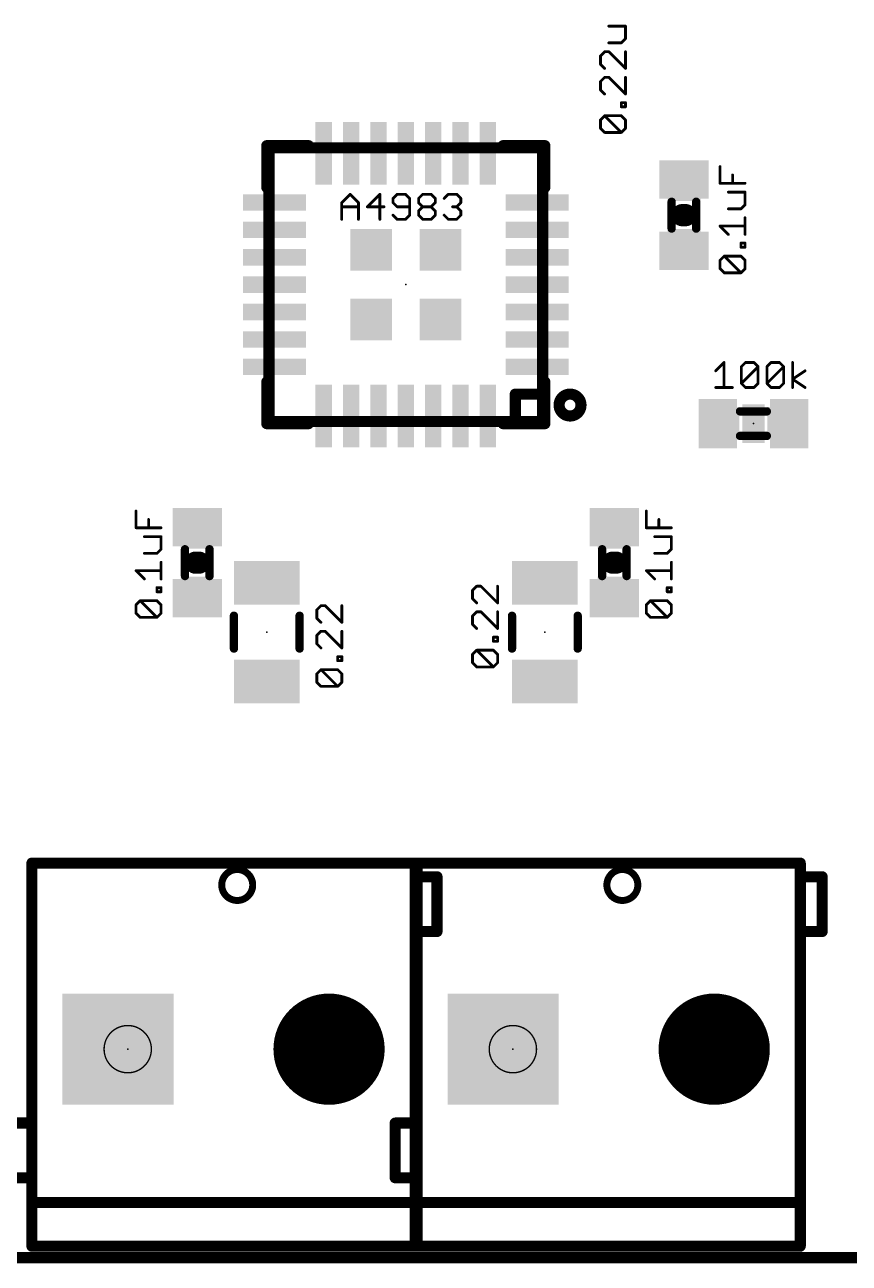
# Model space of a CAD drawing. Extents: x -1.3 to 57.3, y -0.1 to 66.1.
# Drawn here: x 9.55 to 24.61, y -0.1 to 22.53 of the extents above; entities that cross this region are included whole.
import ezdxf

# ---------------------------------------------------------------- set-up
doc = ezdxf.new("R2010")
doc.units = 0
for name, color, linetype in [('17', 110, 'CONTINUOUS'), ('20', 53, 'CONTINUOUS'), ('21', 31, 'CONTINUOUS'), ('23', 53, 'CONTINUOUS'), ('27', 253, 'CONTINUOUS'), ('31', 253, 'CONTINUOUS'), ('51', 53, 'CONTINUOUS')]:
    doc.layers.add(name, color=color, linetype=linetype)

# ---------------------------------------------------------------- blocks, each defined once
blk = doc.blocks.new('RECT')
blk.add_solid([(-0.5, -0.5), (0.5, -0.5), (-0.5, 0.5), (0.5, 0.5)])
blk = doc.blocks.new('SQUAREP')
blk.add_solid([(-0.5, -0.5), (0.5, -0.5), (-0.5, 0.5), (0.5, 0.5)])
blk = doc.blocks.new('ROUNDP')
at = {"const_width": 0.5}
blk.add_lwpolyline([(0, -0.25, 1), (0, 0.25, 1), (0, -0.25)], format="xyb", dxfattribs=at)

msp = doc.modelspace()

# ---------------------------------------------------------------- linework, layer by layer
at = {"layer": '20', "const_width": 0.2032}
msp.add_lwpolyline([(0, 0), (57.13, 0)], dxfattribs=at)
at = {"layer": '21'}
for points, const_width in [([(13.97, 20.32), (13.97, 19.558)], 0.2032), ([(13.97, 20.32), (14.732, 20.32)], 0.2032), ([(19.05, 20.32), (18.288, 20.32)], 0.2032), ([(19.05, 20.32), (19.05, 19.558)], 0.2032), ([(21.5595, 19.05), (21.6205, 19.05)], 0.4064), ([(13.97, 15.28), (13.97, 16.002)], 0.2032), ([(19.05, 15.24), (19.05, 16.002)], 0.2032), ([(18.51, 15.28), (18.51, 15.78)], 0.2032), ([(18.51, 15.78), (19.01, 15.78)], 0.2032), ([(13.97, 15.24), (14.732, 15.24)], 0.2032), ([(19.05, 15.24), (18.288, 15.24)], 0.2032), ([(12.7305, 12.7), (12.6695, 12.7)], 0.4064), ([(20.3505, 12.7), (20.2895, 12.7)], 0.4064), ([(13.37, 11.13), (13.37, 11.73)], 0.1524), ([(14.57, 11.13), (14.57, 11.73)], 0.1524), ([(18.45, 11.13), (18.45, 11.73)], 0.1524), ([(19.65, 11.13), (19.65, 11.73)], 0.1524), ([(9.68, 7.21), (16.68, 7.21)], 0.2032), ([(9.68, 1.01), (9.68, 7.21)], 0.2032), ([(16.68, 7.21), (16.68, 1.01)], 0.2032), ([(16.7158, 7.21), (23.7158, 7.21)], 0.2032), ([(16.7158, 1.01), (16.7158, 7.21)], 0.2032), ([(23.7158, 7.21), (23.7158, 1.01)], 0.2032), ([(9.68, 0.21), (9.68, 1.01)], 0.2032), ([(16.68, 1.01), (9.68, 1.01)], 0.2032), ([(16.68, 1.01), (16.68, 0.21)], 0.2032), ([(16.7158, 0.21), (16.7158, 1.01)], 0.2032), ([(23.7158, 1.01), (16.7158, 1.01)], 0.2032), ([(23.7158, 1.01), (23.7158, 0.21)], 0.2032), ([(16.68, 0.21), (9.68, 0.21)], 0.2032), ([(23.7158, 0.21), (16.7158, 0.21)], 0.2032)]:
    msp.add_lwpolyline(points, dxfattribs=dict(at, const_width=const_width))
for points, const_width in [([(14.0208, 20.32, 1), (13.9192, 20.32)], 0.1016), ([(13.97, 20.3708, 1), (13.97, 20.2692)], 0.1016), ([(14.732, 20.2692, 1), (14.732, 20.3708)], 0.1016), ([(18.288, 20.3708, 1), (18.288, 20.2692)], 0.1016), ([(19.1008, 20.32, 1), (18.9992, 20.32)], 0.1016), ([(19.05, 20.2692, 1), (19.05, 20.3708)], 0.1016), ([(13.9192, 19.558, 1), (14.0208, 19.558)], 0.1016), ([(18.9992, 19.558, 1), (19.1008, 19.558)], 0.1016), ([(21.5595, 19.1516, 1), (21.5595, 18.9484)], 0.2032), ([(21.6205, 18.9484, 1), (21.6205, 19.1516)], 0.2032), ([(14.0208, 16.002, 1), (13.9192, 16.002)], 0.1016), ([(19.1008, 16.002, 1), (18.9992, 16.002)], 0.1016), ([(18.5608, 15.78, 1), (18.4592, 15.78)], 0.1016), ([(18.51, 15.8308, 1), (18.51, 15.7292)], 0.1016), ([(19.01, 15.7292, 1), (19.01, 15.8308)], 0.1016), ([(19.51, 15.38, 1), (19.51, 15.78, 1), (19.51, 15.38)], 0.2032), ([(13.97, 15.2908, 1), (13.97, 15.1892)], 0.1016), ([(13.9192, 15.28, 1), (14.0208, 15.28)], 0.1016), ([(14.732, 15.1892, 1), (14.732, 15.2908)], 0.1016), ([(18.288, 15.2908, 1), (18.288, 15.1892)], 0.1016), ([(18.4592, 15.28, 1), (18.5608, 15.28)], 0.1016), ([(18.9992, 15.24, 1), (19.1008, 15.24)], 0.1016), ([(19.05, 15.1892, 1), (19.05, 15.2908)], 0.1016), ([(12.6695, 12.8016, 1), (12.6695, 12.5984)], 0.2032), ([(12.7305, 12.5984, 1), (12.7305, 12.8016)], 0.2032), ([(20.2895, 12.8016, 1), (20.2895, 12.5984)], 0.2032), ([(20.3505, 12.5984, 1), (20.3505, 12.8016)], 0.2032), ([(13.4081, 11.73, 1), (13.3319, 11.73)], 0.0762), ([(14.6081, 11.73, 1), (14.5319, 11.73)], 0.0762), ([(18.4881, 11.73, 1), (18.4119, 11.73)], 0.0762), ([(19.6881, 11.73, 1), (19.6119, 11.73)], 0.0762), ([(13.3319, 11.13, 1), (13.4081, 11.13)], 0.0762), ([(14.5319, 11.13, 1), (14.6081, 11.13)], 0.0762), ([(18.4119, 11.13, 1), (18.4881, 11.13)], 0.0762), ([(19.6119, 11.13, 1), (19.6881, 11.13)], 0.0762), ([(9.68, 7.2608, 1), (9.68, 7.1592)], 0.1016), ([(9.7308, 7.21, 1), (9.6292, 7.21)], 0.1016), ([(16.7308, 7.21, 1), (16.6292, 7.21)], 0.1016), ([(16.7158, 7.2608, 1), (16.7158, 7.1592)], 0.1016), ([(16.7666, 7.21, 1), (16.665, 7.21)], 0.1016), ([(16.68, 7.1592, 1), (16.68, 7.2608)], 0.1016), ([(23.7666, 7.21, 1), (23.665, 7.21)], 0.1016), ([(23.7158, 7.1592, 1), (23.7158, 7.2608)], 0.1016), ([(9.7308, 1.01, 1), (9.6292, 1.01)], 0.1016), ([(9.68, 1.0608, 1), (9.68, 0.9592)], 0.1016), ([(9.6292, 1.01, 1), (9.7308, 1.01)], 0.1016), ([(16.7308, 1.01, 1), (16.6292, 1.01)], 0.1016), ([(16.6292, 1.01, 1), (16.7308, 1.01)], 0.1016), ([(16.7666, 1.01, 1), (16.665, 1.01)], 0.1016), ([(16.7158, 1.0608, 1), (16.7158, 0.9592)], 0.1016), ([(16.665, 1.01, 1), (16.7666, 1.01)], 0.1016), ([(16.68, 0.9592, 1), (16.68, 1.0608)], 0.1016), ([(23.7666, 1.01, 1), (23.665, 1.01)], 0.1016), ([(23.665, 1.01, 1), (23.7666, 1.01)], 0.1016), ([(23.7158, 0.9592, 1), (23.7158, 1.0608)], 0.1016), ([(9.68, 0.2608, 1), (9.68, 0.1592)], 0.1016), ([(9.6292, 0.21, 1), (9.7308, 0.21)], 0.1016), ([(16.6292, 0.21, 1), (16.7308, 0.21)], 0.1016), ([(16.7158, 0.2608, 1), (16.7158, 0.1592)], 0.1016), ([(16.665, 0.21, 1), (16.7666, 0.21)], 0.1016), ([(16.68, 0.1592, 1), (16.68, 0.2608)], 0.1016), ([(23.665, 0.21, 1), (23.7666, 0.21)], 0.1016), ([(23.7158, 0.1592, 1), (23.7158, 0.2608)], 0.1016)]:
    msp.add_lwpolyline(points, format="xyb", dxfattribs=dict(at, const_width=const_width))
at = {"layer": '23'}
for p in [(21.59, 19.05), (16.51, 17.78), (22.86, 15.24), (12.7, 12.7), (20.32, 12.7), (13.97, 11.43), (19.05, 11.43), (11.43, 3.81), (18.4658, 3.81)]:
    msp.add_point(p, dxfattribs=at)
at = {"layer": '27', "const_width": 0.0508}
for points in [[(20.5232, 22.5035), (20.2181, 22.5035)], [(20.5232, 22.2747), (20.5232, 22.5035)], [(20.2181, 22.1985), (20.4469, 22.1985)], [(20.4469, 22.1985), (20.5232, 22.2747)], [(20.1419, 22.0358), (20.0656, 21.9595)], [(20.0656, 21.9595), (20.0656, 21.807)], [(20.2181, 22.0358), (20.1419, 22.0358)], [(20.5232, 21.7307), (20.2181, 22.0358)], [(20.5232, 22.0358), (20.5232, 21.7307)], [(20.0656, 21.807), (20.1419, 21.7307)], [(20.1419, 21.568), (20.0656, 21.4917)], [(20.0656, 21.4917), (20.0656, 21.3392)], [(20.2181, 21.568), (20.1419, 21.568)], [(20.5232, 21.2629), (20.2181, 21.568)], [(20.5232, 21.568), (20.5232, 21.2629)], [(20.0656, 21.3392), (20.1419, 21.2629)], [(20.4469, 21.0291), (20.4469, 21.1053)], [(20.4469, 21.1053), (20.5232, 21.1053)], [(20.5232, 21.0291), (20.4469, 21.0291)], [(20.5232, 21.1053), (20.5232, 21.0291)], [(20.0656, 20.7901), (20.1419, 20.8664)], [(20.1419, 20.8664), (20.4469, 20.8664)], [(20.4469, 20.5613), (20.1419, 20.8664)], [(20.4469, 20.8664), (20.5232, 20.7901)], [(20.0656, 20.6376), (20.0656, 20.7901)], [(20.1419, 20.5613), (20.0656, 20.6376)], [(20.5232, 20.6376), (20.4469, 20.5613)], [(20.5232, 20.7901), (20.5232, 20.6376)], [(20.4469, 20.5613), (20.1419, 20.5613)], [(22.25, 19.6331), (22.25, 19.9381)], [(22.4788, 19.6331), (22.4788, 19.7856)], [(22.7076, 19.6331), (22.25, 19.6331)], [(22.7076, 19.4704), (22.4025, 19.4704)], [(22.7076, 19.2416), (22.7076, 19.4704)], [(15.3396, 19.2789), (15.4921, 19.4314)], [(15.3396, 18.9738), (15.3396, 19.2789)], [(15.4921, 19.4314), (15.6447, 19.2789)], [(15.6447, 19.2789), (15.6447, 18.9738)], [(16.0362, 19.4314), (15.8074, 19.2026)], [(16.0362, 18.9738), (16.0362, 19.4314)], [(16.3514, 19.4314), (16.2751, 19.3551)], [(16.2751, 19.3551), (16.2751, 19.2789)], [(16.2751, 19.2789), (16.3514, 19.2026)], [(16.5039, 19.4314), (16.3514, 19.4314)], [(16.5802, 19.3551), (16.5039, 19.4314)], [(16.5802, 19.0501), (16.5802, 19.3551)], [(16.7429, 19.3551), (16.8191, 19.4314)], [(16.7429, 19.2789), (16.7429, 19.3551)], [(16.8191, 19.2026), (16.7429, 19.2789)], [(16.8191, 19.4314), (16.9717, 19.4314)], [(16.9717, 19.4314), (17.0479, 19.3551)], [(17.0479, 19.2789), (16.9717, 19.2026)], [(17.0479, 19.3551), (17.0479, 19.2789)], [(17.2106, 19.3551), (17.2869, 19.4314)], [(17.2869, 19.4314), (17.4394, 19.4314)], [(17.4394, 19.4314), (17.5157, 19.3551)], [(17.5157, 19.2789), (17.4394, 19.2026)], [(17.5157, 19.3551), (17.5157, 19.2789)], [(22.6313, 19.1653), (22.7076, 19.2416)], [(15.3396, 19.2026), (15.6447, 19.2026)], [(15.8074, 19.2026), (16.1124, 19.2026)], [(16.2751, 19.0501), (16.3514, 18.9738)], [(16.3514, 19.2026), (16.5802, 19.2026)], [(16.5039, 18.9738), (16.5802, 19.0501)], [(16.7429, 19.1263), (16.8191, 19.2026)], [(16.7429, 19.0501), (16.7429, 19.1263)], [(16.8191, 18.9738), (16.7429, 19.0501)], [(16.8191, 19.2026), (16.9717, 19.2026)], [(16.9717, 19.2026), (17.0479, 19.1263)], [(17.0479, 19.0501), (16.9717, 18.9738)], [(17.0479, 19.1263), (17.0479, 19.0501)], [(17.2869, 18.9738), (17.2106, 19.0501)], [(17.4394, 19.2026), (17.3632, 19.2026)], [(17.4394, 19.2026), (17.5157, 19.1263)], [(17.5157, 19.0501), (17.4394, 18.9738)], [(17.5157, 19.1263), (17.5157, 19.0501)], [(22.4025, 19.1653), (22.6313, 19.1653)], [(22.7076, 18.6975), (22.7076, 19.0026)], [(16.3514, 18.9738), (16.5039, 18.9738)], [(16.9717, 18.9738), (16.8191, 18.9738)], [(17.4394, 18.9738), (17.2869, 18.9738)], [(22.4025, 18.6975), (22.25, 18.8501)], [(22.25, 18.8501), (22.7076, 18.8501)], [(22.6313, 18.4637), (22.6313, 18.5399)], [(22.6313, 18.5399), (22.7076, 18.5399)], [(22.7076, 18.5399), (22.7076, 18.4637)], [(22.7076, 18.4637), (22.6313, 18.4637)], [(22.25, 18.2247), (22.3263, 18.301)], [(22.25, 18.0722), (22.25, 18.2247)], [(22.3263, 18.301), (22.6313, 18.301)], [(22.6313, 17.9959), (22.3263, 18.301)], [(22.6313, 18.301), (22.7076, 18.2247)], [(22.7076, 18.2247), (22.7076, 18.0722)], [(22.3263, 17.9959), (22.25, 18.0722)], [(22.6313, 17.9959), (22.3263, 17.9959)], [(22.7076, 18.0722), (22.6313, 17.9959)], [(22.1718, 16.2055), (22.3244, 16.358)], [(22.3244, 16.358), (22.3244, 15.9004)], [(22.6396, 16.2817), (22.7158, 16.358)], [(22.6396, 15.9767), (22.6396, 16.2817)], [(22.6396, 15.9767), (22.9446, 16.2817)], [(22.7158, 16.358), (22.8684, 16.358)], [(22.8684, 16.358), (22.9446, 16.2817)], [(22.9446, 16.2817), (22.9446, 15.9767)], [(23.1073, 16.2817), (23.1836, 16.358)], [(23.1073, 15.9767), (23.1073, 16.2817)], [(23.1073, 15.9767), (23.4124, 16.2817)], [(23.1836, 16.358), (23.3361, 16.358)], [(23.3361, 16.358), (23.4124, 16.2817)], [(23.4124, 16.2817), (23.4124, 15.9767)], [(23.5751, 15.9004), (23.5751, 16.358)], [(23.5751, 16.0529), (23.8039, 16.2055)], [(23.8039, 15.9004), (23.5751, 16.0529)], [(22.1718, 15.9004), (22.4769, 15.9004)], [(22.7158, 15.9004), (22.6396, 15.9767)], [(22.8684, 15.9004), (22.7158, 15.9004)], [(22.9446, 15.9767), (22.8684, 15.9004)], [(23.1836, 15.9004), (23.1073, 15.9767)], [(23.3361, 15.9004), (23.1836, 15.9004)], [(23.4124, 15.9767), (23.3361, 15.9004)], [(11.582, 13.3371), (11.582, 13.6422)], [(20.9038, 13.3371), (20.9038, 13.6422)], [(12.0396, 13.3371), (11.582, 13.3371)], [(11.8108, 13.3371), (11.8108, 13.4897)], [(21.3614, 13.3371), (20.9038, 13.3371)], [(21.1326, 13.3371), (21.1326, 13.4897)], [(12.0396, 13.1744), (11.7345, 13.1744)], [(12.0396, 12.9456), (12.0396, 13.1744)], [(21.3614, 13.1744), (21.0563, 13.1744)], [(21.3614, 12.9456), (21.3614, 13.1744)], [(11.9633, 12.8694), (12.0396, 12.9456)], [(21.2851, 12.8694), (21.3614, 12.9456)], [(11.7345, 12.8694), (11.9633, 12.8694)], [(12.0396, 12.4016), (12.0396, 12.7067)], [(21.0563, 12.8694), (21.2851, 12.8694)], [(21.3614, 12.4016), (21.3614, 12.7067)], [(11.7345, 12.4016), (11.582, 12.5541)], [(11.582, 12.5541), (12.0396, 12.5541)], [(21.0563, 12.4016), (20.9038, 12.5541)], [(20.9038, 12.5541), (21.3614, 12.5541)], [(11.9633, 12.1677), (11.9633, 12.244)], [(11.9633, 12.244), (12.0396, 12.244)], [(12.0396, 12.244), (12.0396, 12.1677)], [(17.8051, 12.2695), (17.7288, 12.1932)], [(17.8813, 12.2695), (17.8051, 12.2695)], [(18.1864, 11.9644), (17.8813, 12.2695)], [(18.1864, 12.2695), (18.1864, 11.9644)], [(21.2851, 12.1677), (21.2851, 12.244)], [(21.2851, 12.244), (21.3614, 12.244)], [(21.3614, 12.244), (21.3614, 12.1677)], [(11.582, 11.9288), (11.6583, 12.005)], [(11.6583, 12.005), (11.9633, 12.005)], [(11.9633, 11.7), (11.6583, 12.005)], [(12.0396, 12.1677), (11.9633, 12.1677)], [(11.9633, 12.005), (12.0396, 11.9288)], [(17.7288, 12.1932), (17.7288, 12.0407)], [(17.7288, 12.0407), (17.8051, 11.9644)], [(20.9038, 11.9288), (20.9801, 12.005)], [(20.9801, 12.005), (21.2851, 12.005)], [(21.2851, 11.7), (20.9801, 12.005)], [(21.3614, 12.1677), (21.2851, 12.1677)], [(21.2851, 12.005), (21.3614, 11.9288)], [(11.582, 11.7762), (11.582, 11.9288)], [(11.6583, 11.7), (11.582, 11.7762)], [(12.0396, 11.7762), (11.9633, 11.7)], [(12.0396, 11.9288), (12.0396, 11.7762)], [(14.9603, 11.9139), (14.884, 11.8376)], [(14.884, 11.8376), (14.884, 11.6851)], [(15.0365, 11.9139), (14.9603, 11.9139)], [(15.3416, 11.6088), (15.0365, 11.9139)], [(15.3416, 11.9139), (15.3416, 11.6088)], [(17.8051, 11.8017), (17.7288, 11.7254)], [(17.8813, 11.8017), (17.8051, 11.8017)], [(18.1864, 11.4966), (17.8813, 11.8017)], [(18.1864, 11.8017), (18.1864, 11.4966)], [(20.9038, 11.7762), (20.9038, 11.9288)], [(20.9801, 11.7), (20.9038, 11.7762)], [(21.3614, 11.7762), (21.2851, 11.7)], [(21.3614, 11.9288), (21.3614, 11.7762)], [(11.9633, 11.7), (11.6583, 11.7)], [(14.884, 11.6851), (14.9603, 11.6088)], [(17.7288, 11.7254), (17.7288, 11.5729)], [(17.7288, 11.5729), (17.8051, 11.4966)], [(21.2851, 11.7), (20.9801, 11.7)], [(14.9603, 11.4461), (14.884, 11.3698)], [(14.884, 11.3698), (14.884, 11.2173)], [(15.0365, 11.4461), (14.9603, 11.4461)], [(15.3416, 11.141), (15.0365, 11.4461)], [(15.3416, 11.4461), (15.3416, 11.141)], [(18.1101, 11.2628), (18.1101, 11.339)], [(18.1101, 11.339), (18.1864, 11.339)], [(18.1864, 11.339), (18.1864, 11.2628)], [(14.884, 11.2173), (14.9603, 11.141)], [(17.7288, 11.0238), (17.8051, 11.1001)], [(17.8051, 11.1001), (18.1101, 11.1001)], [(18.1101, 10.795), (17.8051, 11.1001)], [(18.1864, 11.2628), (18.1101, 11.2628)], [(18.1101, 11.1001), (18.1864, 11.0238)], [(15.2653, 10.9072), (15.2653, 10.9834)], [(15.2653, 10.9834), (15.3416, 10.9834)], [(15.3416, 10.9072), (15.2653, 10.9072)], [(15.3416, 10.9834), (15.3416, 10.9072)], [(17.7288, 10.8713), (17.7288, 11.0238)], [(17.8051, 10.795), (17.7288, 10.8713)], [(18.1864, 10.8713), (18.1101, 10.795)], [(18.1864, 11.0238), (18.1864, 10.8713)], [(14.884, 10.6682), (14.9603, 10.7445)], [(14.884, 10.5157), (14.884, 10.6682)], [(14.9603, 10.7445), (15.2653, 10.7445)], [(15.2653, 10.4394), (14.9603, 10.7445)], [(15.2653, 10.7445), (15.3416, 10.6682)], [(15.3416, 10.6682), (15.3416, 10.5157)], [(18.1101, 10.795), (17.8051, 10.795)], [(14.9603, 10.4394), (14.884, 10.5157)], [(15.2653, 10.4394), (14.9603, 10.4394)], [(15.3416, 10.5157), (15.2653, 10.4394)]]:
    msp.add_lwpolyline(points, dxfattribs=at)
at = {"layer": '27', "const_width": 0.0254}
for points in [[(20.2181, 22.5162, 1), (20.2181, 22.4908)], [(20.5359, 22.5035, 1), (20.5105, 22.5035)], [(20.5232, 22.4908, 1), (20.5232, 22.5162)], [(20.2181, 22.2112, 1), (20.2181, 22.1858)], [(20.438, 22.2074, 1), (20.4559, 22.1895)], [(20.4469, 22.1858, 1), (20.4469, 22.2112)], [(20.5105, 22.2747, 1), (20.5359, 22.2747)], [(20.5322, 22.2657, 1), (20.5142, 22.2837)], [(20.0783, 21.9595, 1), (20.0529, 21.9595)], [(20.0566, 21.9685, 1), (20.0746, 21.9505)], [(20.1419, 22.0485, 1), (20.1419, 22.0231)], [(20.1509, 22.0268, 1), (20.1329, 22.0447)], [(20.2271, 22.0447, 1), (20.2092, 22.0268)], [(20.2181, 22.0231, 1), (20.2181, 22.0485)], [(20.5359, 22.0358, 1), (20.5105, 22.0358)], [(20.0746, 21.8159, 1), (20.0566, 21.798)], [(20.0529, 21.807, 1), (20.0783, 21.807)], [(20.1329, 21.7217, 1), (20.1509, 21.7397)], [(20.5105, 21.7307, 1), (20.5359, 21.7307)], [(20.5142, 21.7217, 1), (20.5322, 21.7397)], [(20.0783, 21.4917, 1), (20.0529, 21.4917)], [(20.0566, 21.5007, 1), (20.0746, 21.4828)], [(20.1419, 21.5807, 1), (20.1419, 21.5553)], [(20.1509, 21.559, 1), (20.1329, 21.577)], [(20.2271, 21.577, 1), (20.2092, 21.559)], [(20.2181, 21.5553, 1), (20.2181, 21.5807)], [(20.5359, 21.568, 1), (20.5105, 21.568)], [(20.0746, 21.3482, 1), (20.0566, 21.3302)], [(20.0529, 21.3392, 1), (20.0783, 21.3392)], [(20.1329, 21.254, 1), (20.1509, 21.2719)], [(20.5105, 21.2629, 1), (20.5359, 21.2629)], [(20.5142, 21.254, 1), (20.5322, 21.2719)], [(20.4596, 21.1053, 1), (20.4342, 21.1053)], [(20.4469, 21.118, 1), (20.4469, 21.0926)], [(20.4469, 21.0418, 1), (20.4469, 21.0164)], [(20.5359, 21.1053, 1), (20.5105, 21.1053)], [(20.5232, 21.0926, 1), (20.5232, 21.118)], [(20.5232, 21.0164, 1), (20.5232, 21.0418)], [(20.1419, 20.8791, 1), (20.1419, 20.8537)], [(20.1509, 20.8753, 1), (20.1329, 20.8574)], [(20.1509, 20.8574, 1), (20.1329, 20.8753)], [(20.4342, 21.0291, 1), (20.4596, 21.0291)], [(20.4559, 20.8753, 1), (20.438, 20.8574)], [(20.4469, 20.8537, 1), (20.4469, 20.8791)], [(20.5105, 21.0291, 1), (20.5359, 21.0291)], [(20.0783, 20.7901, 1), (20.0529, 20.7901)], [(20.0566, 20.7991, 1), (20.0746, 20.7811)], [(20.0746, 20.6465, 1), (20.0566, 20.6286)], [(20.0529, 20.6376, 1), (20.0783, 20.6376)], [(20.5359, 20.7901, 1), (20.5105, 20.7901)], [(20.5105, 20.6376, 1), (20.5359, 20.6376)], [(20.5142, 20.7811, 1), (20.5322, 20.7991)], [(20.5322, 20.6286, 1), (20.5142, 20.6465)], [(20.1419, 20.574, 1), (20.1419, 20.5486)], [(20.1329, 20.5523, 1), (20.1509, 20.5703)], [(20.438, 20.5703, 1), (20.4559, 20.5523)], [(20.438, 20.5523, 1), (20.4559, 20.5703)], [(20.4469, 20.5486, 1), (20.4469, 20.574)], [(22.2627, 19.9381, 1), (22.2373, 19.9381)], [(22.4915, 19.7856, 1), (22.4661, 19.7856)], [(22.25, 19.6458, 1), (22.25, 19.6204)], [(22.2373, 19.6331, 1), (22.2627, 19.6331)], [(22.4025, 19.4831, 1), (22.4025, 19.4577)], [(22.4661, 19.6331, 1), (22.4915, 19.6331)], [(22.7203, 19.4704, 1), (22.6949, 19.4704)], [(22.7076, 19.6204, 1), (22.7076, 19.6458)], [(22.7076, 19.4577, 1), (22.7076, 19.4831)], [(15.3523, 19.2789, 1), (15.3269, 19.2789)], [(15.3306, 19.2878, 1), (15.3486, 19.2699)], [(15.5011, 19.4404, 1), (15.4832, 19.4224)], [(15.5011, 19.4224, 1), (15.4832, 19.4404)], [(15.6574, 19.2789, 1), (15.632, 19.2789)], [(15.6357, 19.2699, 1), (15.6536, 19.2878)], [(16.0489, 19.4314, 1), (16.0235, 19.4314)], [(16.0451, 19.4224, 1), (16.0272, 19.4404)], [(16.2878, 19.3551, 1), (16.2624, 19.3551)], [(16.2661, 19.3641, 1), (16.2841, 19.3461)], [(16.2841, 19.2878, 1), (16.2661, 19.2699)], [(16.2624, 19.2789, 1), (16.2878, 19.2789)], [(16.3514, 19.4441, 1), (16.3514, 19.4187)], [(16.3604, 19.4224, 1), (16.3424, 19.4404)], [(16.5129, 19.4404, 1), (16.4949, 19.4224)], [(16.5039, 19.4187, 1), (16.5039, 19.4441)], [(16.5929, 19.3551, 1), (16.5675, 19.3551)], [(16.5712, 19.3461, 1), (16.5892, 19.3641)], [(16.7556, 19.3551, 1), (16.7302, 19.3551)], [(16.7339, 19.3641, 1), (16.7519, 19.3461)], [(16.7519, 19.2878, 1), (16.7339, 19.2699)], [(16.7302, 19.2789, 1), (16.7556, 19.2789)], [(16.8191, 19.4441, 1), (16.8191, 19.4187)], [(16.8281, 19.4224, 1), (16.8102, 19.4404)], [(16.9807, 19.4404, 1), (16.9627, 19.4224)], [(16.9717, 19.4187, 1), (16.9717, 19.4441)], [(17.0606, 19.3551, 1), (17.0352, 19.3551)], [(17.0352, 19.2789, 1), (17.0606, 19.2789)], [(17.039, 19.3461, 1), (17.0569, 19.3641)], [(17.0569, 19.2699, 1), (17.039, 19.2878)], [(17.2017, 19.3641, 1), (17.2196, 19.3461)], [(17.2869, 19.4441, 1), (17.2869, 19.4187)], [(17.2959, 19.4224, 1), (17.2779, 19.4404)], [(17.4484, 19.4404, 1), (17.4305, 19.4224)], [(17.4394, 19.4187, 1), (17.4394, 19.4441)], [(17.5284, 19.3551, 1), (17.503, 19.3551)], [(17.503, 19.2789, 1), (17.5284, 19.2789)], [(17.5067, 19.3461, 1), (17.5247, 19.3641)], [(17.5247, 19.2699, 1), (17.5067, 19.2878)], [(22.6949, 19.2416, 1), (22.7203, 19.2416)], [(22.7166, 19.2326, 1), (22.6986, 19.2505)], [(15.3396, 19.2153, 1), (15.3396, 19.1899)], [(15.6447, 19.1899, 1), (15.6447, 19.2153)], [(15.8074, 19.2153, 1), (15.8074, 19.1899)], [(15.7984, 19.2116, 1), (15.8163, 19.1936)], [(16.1124, 19.1899, 1), (16.1124, 19.2153)], [(16.2841, 19.059, 1), (16.2661, 19.0411)], [(16.3514, 19.2153, 1), (16.3514, 19.1899)], [(16.3424, 19.1936, 1), (16.3604, 19.2116)], [(16.5675, 19.0501, 1), (16.5929, 19.0501)], [(16.5892, 19.0411, 1), (16.5712, 19.059)], [(16.5802, 19.1899, 1), (16.5802, 19.2153)], [(16.7556, 19.1263, 1), (16.7302, 19.1263)], [(16.7339, 19.1353, 1), (16.7519, 19.1173)], [(16.7519, 19.059, 1), (16.7339, 19.0411)], [(16.7302, 19.0501, 1), (16.7556, 19.0501)], [(16.8191, 19.2153, 1), (16.8191, 19.1899)], [(16.8281, 19.1936, 1), (16.8102, 19.2116)], [(16.8102, 19.1936, 1), (16.8281, 19.2116)], [(16.9807, 19.2116, 1), (16.9627, 19.1936)], [(16.9627, 19.2116, 1), (16.9807, 19.1936)], [(16.9717, 19.1899, 1), (16.9717, 19.2153)], [(17.0606, 19.1263, 1), (17.0352, 19.1263)], [(17.0352, 19.0501, 1), (17.0606, 19.0501)], [(17.039, 19.1173, 1), (17.0569, 19.1353)], [(17.0569, 19.0411, 1), (17.039, 19.059)], [(17.2196, 19.059, 1), (17.2017, 19.0411)], [(17.3632, 19.2153, 1), (17.3632, 19.1899)], [(17.4484, 19.2116, 1), (17.4305, 19.1936)], [(17.4305, 19.2116, 1), (17.4484, 19.1936)], [(17.4394, 19.1899, 1), (17.4394, 19.2153)], [(17.5284, 19.1263, 1), (17.503, 19.1263)], [(17.503, 19.0501, 1), (17.5284, 19.0501)], [(17.5067, 19.1173, 1), (17.5247, 19.1353)], [(17.5247, 19.0411, 1), (17.5067, 19.059)], [(22.4025, 19.178, 1), (22.4025, 19.1526)], [(22.6224, 19.1743, 1), (22.6403, 19.1563)], [(22.6313, 19.1526, 1), (22.6313, 19.178)], [(22.7203, 19.0026, 1), (22.6949, 19.0026)], [(15.3269, 18.9738, 1), (15.3523, 18.9738)], [(15.632, 18.9738, 1), (15.6574, 18.9738)], [(16.0235, 18.9738, 1), (16.0489, 18.9738)], [(16.3514, 18.9865, 1), (16.3514, 18.9611)], [(16.3424, 18.9648, 1), (16.3604, 18.9828)], [(16.4949, 18.9828, 1), (16.5129, 18.9648)], [(16.5039, 18.9611, 1), (16.5039, 18.9865)], [(16.8191, 18.9865, 1), (16.8191, 18.9611)], [(16.8102, 18.9648, 1), (16.8281, 18.9828)], [(16.9627, 18.9828, 1), (16.9807, 18.9648)], [(16.9717, 18.9611, 1), (16.9717, 18.9865)], [(17.2869, 18.9865, 1), (17.2869, 18.9611)], [(17.2779, 18.9648, 1), (17.2959, 18.9828)], [(17.4305, 18.9828, 1), (17.4484, 18.9648)], [(17.4394, 18.9611, 1), (17.4394, 18.9865)], [(22.25, 18.8628, 1), (22.25, 18.8374)], [(22.259, 18.859, 1), (22.241, 18.8411)], [(22.7076, 18.8374, 1), (22.7076, 18.8628)], [(22.3936, 18.6886, 1), (22.4115, 18.7065)], [(22.644, 18.5399, 1), (22.6186, 18.5399)], [(22.6313, 18.5526, 1), (22.6313, 18.5272)], [(22.6949, 18.6975, 1), (22.7203, 18.6975)], [(22.7203, 18.5399, 1), (22.6949, 18.5399)], [(22.7076, 18.5272, 1), (22.7076, 18.5526)], [(22.6313, 18.4764, 1), (22.6313, 18.451)], [(22.6186, 18.4637, 1), (22.644, 18.4637)], [(22.6949, 18.4637, 1), (22.7203, 18.4637)], [(22.7076, 18.451, 1), (22.7076, 18.4764)], [(22.2627, 18.2247, 1), (22.2373, 18.2247)], [(22.241, 18.2337, 1), (22.259, 18.2157)], [(22.3263, 18.3137, 1), (22.3263, 18.2883)], [(22.3353, 18.3099, 1), (22.3173, 18.292)], [(22.3353, 18.292, 1), (22.3173, 18.3099)], [(22.6403, 18.3099, 1), (22.6224, 18.292)], [(22.6313, 18.2883, 1), (22.6313, 18.3137)], [(22.7203, 18.2247, 1), (22.6949, 18.2247)], [(22.6986, 18.2157, 1), (22.7166, 18.2337)], [(22.259, 18.0811, 1), (22.241, 18.0632)], [(22.2373, 18.0722, 1), (22.2627, 18.0722)], [(22.3263, 18.0086, 1), (22.3263, 17.9832)], [(22.3173, 17.9869, 1), (22.3353, 18.0049)], [(22.6224, 18.0049, 1), (22.6403, 17.9869)], [(22.6224, 17.9869, 1), (22.6403, 18.0049)], [(22.6313, 17.9832, 1), (22.6313, 18.0086)], [(22.6949, 18.0722, 1), (22.7203, 18.0722)], [(22.7166, 18.0632, 1), (22.6986, 18.0811)], [(22.3371, 16.358, 1), (22.3117, 16.358)], [(22.3333, 16.349, 1), (22.3154, 16.367)], [(22.6523, 16.2817, 1), (22.6269, 16.2817)], [(22.6306, 16.2907, 1), (22.6486, 16.2727)], [(22.7158, 16.3707, 1), (22.7158, 16.3453)], [(22.7248, 16.349, 1), (22.7069, 16.367)], [(22.8774, 16.367, 1), (22.8594, 16.349)], [(22.8684, 16.3453, 1), (22.8684, 16.3707)], [(22.9573, 16.2817, 1), (22.9319, 16.2817)], [(22.9536, 16.2727, 1), (22.9357, 16.2907)], [(22.9357, 16.2727, 1), (22.9536, 16.2907)], [(23.12, 16.2817, 1), (23.0946, 16.2817)], [(23.0984, 16.2907, 1), (23.1163, 16.2727)], [(23.1836, 16.3707, 1), (23.1836, 16.3453)], [(23.1926, 16.349, 1), (23.1746, 16.367)], [(23.3451, 16.367, 1), (23.3272, 16.349)], [(23.3361, 16.3453, 1), (23.3361, 16.3707)], [(23.4251, 16.2817, 1), (23.3997, 16.2817)], [(23.4214, 16.2727, 1), (23.4034, 16.2907)], [(23.4034, 16.2727, 1), (23.4214, 16.2907)], [(23.5878, 16.358, 1), (23.5624, 16.358)], [(22.1628, 16.2144, 1), (22.1808, 16.1965)], [(23.5821, 16.0635, 1), (23.5681, 16.0424)], [(23.5681, 16.0635, 1), (23.5821, 16.0424)], [(23.8109, 16.1949, 1), (23.7968, 16.216)], [(22.1718, 15.9131, 1), (22.1718, 15.8877)], [(22.3117, 15.9004, 1), (22.3371, 15.9004)], [(22.4769, 15.8877, 1), (22.4769, 15.9131)], [(22.6486, 15.9856, 1), (22.6306, 15.9677)], [(22.6306, 15.9856, 1), (22.6486, 15.9677)], [(22.6269, 15.9767, 1), (22.6523, 15.9767)], [(22.7158, 15.9131, 1), (22.7158, 15.8877)], [(22.7069, 15.8914, 1), (22.7248, 15.9094)], [(22.8594, 15.9094, 1), (22.8774, 15.8914)], [(22.8684, 15.8877, 1), (22.8684, 15.9131)], [(22.9319, 15.9767, 1), (22.9573, 15.9767)], [(22.9536, 15.9677, 1), (22.9357, 15.9856)], [(23.0946, 15.9767, 1), (23.12, 15.9767)], [(23.1163, 15.9856, 1), (23.0984, 15.9677)], [(23.0984, 15.9856, 1), (23.1163, 15.9677)], [(23.1836, 15.9131, 1), (23.1836, 15.8877)], [(23.1746, 15.8914, 1), (23.1926, 15.9094)], [(23.3272, 15.9094, 1), (23.3451, 15.8914)], [(23.3361, 15.8877, 1), (23.3361, 15.9131)], [(23.3997, 15.9767, 1), (23.4251, 15.9767)], [(23.4214, 15.9677, 1), (23.4034, 15.9856)], [(23.5624, 15.9004, 1), (23.5878, 15.9004)], [(23.7968, 15.8898, 1), (23.8109, 15.911)], [(11.5947, 13.6422, 1), (11.5693, 13.6422)], [(20.9165, 13.6422, 1), (20.8911, 13.6422)], [(11.582, 13.3498, 1), (11.582, 13.3244)], [(11.8235, 13.4897, 1), (11.7981, 13.4897)], [(12.0396, 13.3244, 1), (12.0396, 13.3498)], [(20.9038, 13.3498, 1), (20.9038, 13.3244)], [(21.1453, 13.4897, 1), (21.1199, 13.4897)], [(21.3614, 13.3244, 1), (21.3614, 13.3498)], [(11.5693, 13.3371, 1), (11.5947, 13.3371)], [(11.7345, 13.1871, 1), (11.7345, 13.1617)], [(11.7981, 13.3371, 1), (11.8235, 13.3371)], [(12.0523, 13.1744, 1), (12.0269, 13.1744)], [(12.0396, 13.1617, 1), (12.0396, 13.1871)], [(20.8911, 13.3371, 1), (20.9165, 13.3371)], [(21.0563, 13.1871, 1), (21.0563, 13.1617)], [(21.1199, 13.3371, 1), (21.1453, 13.3371)], [(21.3741, 13.1744, 1), (21.3487, 13.1744)], [(21.3614, 13.1617, 1), (21.3614, 13.1871)], [(12.0269, 12.9456, 1), (12.0523, 12.9456)], [(12.0486, 12.9367, 1), (12.0306, 12.9546)], [(21.3487, 12.9456, 1), (21.3741, 12.9456)], [(21.3704, 12.9367, 1), (21.3524, 12.9546)], [(11.7345, 12.8821, 1), (11.7345, 12.8567)], [(11.9544, 12.8784, 1), (11.9723, 12.8604)], [(11.9633, 12.8567, 1), (11.9633, 12.8821)], [(12.0523, 12.7067, 1), (12.0269, 12.7067)], [(21.0563, 12.8821, 1), (21.0563, 12.8567)], [(21.2762, 12.8784, 1), (21.2941, 12.8604)], [(21.2851, 12.8567, 1), (21.2851, 12.8821)], [(21.3741, 12.7067, 1), (21.3487, 12.7067)], [(11.591, 12.5631, 1), (11.573, 12.5452)], [(11.582, 12.5668, 1), (11.582, 12.5414)], [(12.0396, 12.5414, 1), (12.0396, 12.5668)], [(20.9128, 12.5631, 1), (20.8948, 12.5452)], [(20.9038, 12.5668, 1), (20.9038, 12.5414)], [(21.3614, 12.5414, 1), (21.3614, 12.5668)], [(11.7256, 12.3926, 1), (11.7435, 12.4106)], [(11.976, 12.244, 1), (11.9506, 12.244)], [(11.9633, 12.2567, 1), (11.9633, 12.2313)], [(12.0269, 12.4016, 1), (12.0523, 12.4016)], [(12.0523, 12.244, 1), (12.0269, 12.244)], [(12.0396, 12.2313, 1), (12.0396, 12.2567)], [(17.8051, 12.2822, 1), (17.8051, 12.2568)], [(17.8141, 12.2605, 1), (17.7961, 12.2784)], [(17.8903, 12.2784, 1), (17.8724, 12.2605)], [(17.8813, 12.2568, 1), (17.8813, 12.2822)], [(18.1991, 12.2695, 1), (18.1737, 12.2695)], [(21.0474, 12.3926, 1), (21.0653, 12.4106)], [(21.2978, 12.244, 1), (21.2724, 12.244)], [(21.2851, 12.2567, 1), (21.2851, 12.2313)], [(21.3487, 12.4016, 1), (21.3741, 12.4016)], [(21.3741, 12.244, 1), (21.3487, 12.244)], [(21.3614, 12.2313, 1), (21.3614, 12.2567)], [(11.6583, 12.0177, 1), (11.6583, 11.9923)], [(11.6673, 12.014, 1), (11.6493, 11.9961)], [(11.6673, 11.9961, 1), (11.6493, 12.014)], [(11.9633, 12.1804, 1), (11.9633, 12.155)], [(11.9506, 12.1677, 1), (11.976, 12.1677)], [(11.9723, 12.014, 1), (11.9544, 11.9961)], [(11.9633, 11.9923, 1), (11.9633, 12.0177)], [(12.0269, 12.1677, 1), (12.0523, 12.1677)], [(12.0396, 12.155, 1), (12.0396, 12.1804)], [(17.7415, 12.1932, 1), (17.7161, 12.1932)], [(17.7198, 12.2022, 1), (17.7378, 12.1842)], [(17.7378, 12.0496, 1), (17.7198, 12.0317)], [(17.7161, 12.0407, 1), (17.7415, 12.0407)], [(20.9801, 12.0177, 1), (20.9801, 11.9923)], [(20.9891, 12.014, 1), (20.9711, 11.9961)], [(20.9891, 11.9961, 1), (20.9711, 12.014)], [(21.2851, 12.1804, 1), (21.2851, 12.155)], [(21.2724, 12.1677, 1), (21.2978, 12.1677)], [(21.2941, 12.014, 1), (21.2762, 11.9961)], [(21.2851, 11.9923, 1), (21.2851, 12.0177)], [(21.3487, 12.1677, 1), (21.3741, 12.1677)], [(21.3614, 12.155, 1), (21.3614, 12.1804)], [(11.5947, 11.9288, 1), (11.5693, 11.9288)], [(11.573, 11.9378, 1), (11.591, 11.9198)], [(11.591, 11.7852, 1), (11.573, 11.7673)], [(11.5693, 11.7762, 1), (11.5947, 11.7762)], [(12.0523, 11.9288, 1), (12.0269, 11.9288)], [(12.0269, 11.7762, 1), (12.0523, 11.7762)], [(12.0306, 11.9198, 1), (12.0486, 11.9378)], [(12.0486, 11.7673, 1), (12.0306, 11.7852)], [(14.8967, 11.8376, 1), (14.8713, 11.8376)], [(14.875, 11.8466, 1), (14.893, 11.8286)], [(14.9603, 11.9266, 1), (14.9603, 11.9012)], [(14.9693, 11.9049, 1), (14.9513, 11.9228)], [(15.0455, 11.9228, 1), (15.0276, 11.9049)], [(15.0365, 11.9012, 1), (15.0365, 11.9266)], [(15.3543, 11.9139, 1), (15.3289, 11.9139)], [(17.8051, 11.8144, 1), (17.8051, 11.789)], [(17.7961, 11.9554, 1), (17.8141, 11.9734)], [(17.8141, 11.7927, 1), (17.7961, 11.8107)], [(17.8903, 11.8107, 1), (17.8724, 11.7927)], [(17.8813, 11.789, 1), (17.8813, 11.8144)], [(18.1737, 11.9644, 1), (18.1991, 11.9644)], [(18.1991, 11.8017, 1), (18.1737, 11.8017)], [(18.1774, 11.9554, 1), (18.1954, 11.9734)], [(20.9165, 11.9288, 1), (20.8911, 11.9288)], [(20.8948, 11.9378, 1), (20.9128, 11.9198)], [(20.9128, 11.7852, 1), (20.8948, 11.7673)], [(20.8911, 11.7762, 1), (20.9165, 11.7762)], [(21.3741, 11.9288, 1), (21.3487, 11.9288)], [(21.3487, 11.7762, 1), (21.3741, 11.7762)], [(21.3524, 11.9198, 1), (21.3704, 11.9378)], [(21.3704, 11.7673, 1), (21.3524, 11.7852)], [(11.6583, 11.7127, 1), (11.6583, 11.6873)], [(11.6493, 11.691, 1), (11.6673, 11.709)], [(11.9544, 11.709, 1), (11.9723, 11.691)], [(11.9544, 11.691, 1), (11.9723, 11.709)], [(11.9633, 11.6873, 1), (11.9633, 11.7127)], [(14.893, 11.694, 1), (14.875, 11.6761)], [(14.8713, 11.6851, 1), (14.8967, 11.6851)], [(14.9513, 11.5998, 1), (14.9693, 11.6178)], [(15.3289, 11.6088, 1), (15.3543, 11.6088)], [(15.3326, 11.5998, 1), (15.3506, 11.6178)], [(17.7415, 11.7254, 1), (17.7161, 11.7254)], [(17.7198, 11.7344, 1), (17.7378, 11.7165)], [(17.7378, 11.5819, 1), (17.7198, 11.5639)], [(17.7161, 11.5729, 1), (17.7415, 11.5729)], [(20.9801, 11.7127, 1), (20.9801, 11.6873)], [(20.9711, 11.691, 1), (20.9891, 11.709)], [(21.2762, 11.709, 1), (21.2941, 11.691)], [(21.2762, 11.691, 1), (21.2941, 11.709)], [(21.2851, 11.6873, 1), (21.2851, 11.7127)], [(14.8967, 11.3698, 1), (14.8713, 11.3698)], [(14.875, 11.3788, 1), (14.893, 11.3609)], [(14.9603, 11.4588, 1), (14.9603, 11.4334)], [(14.9693, 11.4371, 1), (14.9513, 11.4551)], [(15.0455, 11.4551, 1), (15.0276, 11.4371)], [(15.0365, 11.4334, 1), (15.0365, 11.4588)], [(15.3543, 11.4461, 1), (15.3289, 11.4461)], [(17.7961, 11.4877, 1), (17.8141, 11.5056)], [(18.1228, 11.339, 1), (18.0974, 11.339)], [(18.1101, 11.3517, 1), (18.1101, 11.3263)], [(18.1737, 11.4966, 1), (18.1991, 11.4966)], [(18.1991, 11.339, 1), (18.1737, 11.339)], [(18.1774, 11.4877, 1), (18.1954, 11.5056)], [(18.1864, 11.3263, 1), (18.1864, 11.3517)], [(14.893, 11.2263, 1), (14.875, 11.2083)], [(14.8713, 11.2173, 1), (14.8967, 11.2173)], [(14.9513, 11.1321, 1), (14.9693, 11.15)], [(15.3289, 11.141, 1), (15.3543, 11.141)], [(15.3326, 11.1321, 1), (15.3506, 11.15)], [(17.8051, 11.1128, 1), (17.8051, 11.0874)], [(17.8141, 11.109, 1), (17.7961, 11.0911)], [(17.8141, 11.0911, 1), (17.7961, 11.109)], [(18.1101, 11.2755, 1), (18.1101, 11.2501)], [(18.0974, 11.2628, 1), (18.1228, 11.2628)], [(18.1191, 11.109, 1), (18.1012, 11.0911)], [(18.1101, 11.0874, 1), (18.1101, 11.1128)], [(18.1737, 11.2628, 1), (18.1991, 11.2628)], [(18.1864, 11.2501, 1), (18.1864, 11.2755)], [(15.278, 10.9834, 1), (15.2526, 10.9834)], [(15.2653, 10.9961, 1), (15.2653, 10.9707)], [(15.2653, 10.9199, 1), (15.2653, 10.8945)], [(15.2526, 10.9072, 1), (15.278, 10.9072)], [(15.3543, 10.9834, 1), (15.3289, 10.9834)], [(15.3289, 10.9072, 1), (15.3543, 10.9072)], [(15.3416, 10.9707, 1), (15.3416, 10.9961)], [(15.3416, 10.8945, 1), (15.3416, 10.9199)], [(17.7415, 11.0238, 1), (17.7161, 11.0238)], [(17.7198, 11.0328, 1), (17.7378, 11.0148)], [(17.7378, 10.8802, 1), (17.7198, 10.8623)], [(17.7161, 10.8713, 1), (17.7415, 10.8713)], [(18.1991, 11.0238, 1), (18.1737, 11.0238)], [(18.1737, 10.8713, 1), (18.1991, 10.8713)], [(18.1774, 11.0148, 1), (18.1954, 11.0328)], [(18.1954, 10.8623, 1), (18.1774, 10.8802)], [(14.8967, 10.6682, 1), (14.8713, 10.6682)], [(14.875, 10.6772, 1), (14.893, 10.6592)], [(14.9603, 10.7572, 1), (14.9603, 10.7318)], [(14.9693, 10.7534, 1), (14.9513, 10.7355)], [(14.9693, 10.7355, 1), (14.9513, 10.7534)], [(15.2743, 10.7534, 1), (15.2564, 10.7355)], [(15.2653, 10.7318, 1), (15.2653, 10.7572)], [(15.3543, 10.6682, 1), (15.3289, 10.6682)], [(15.3326, 10.6592, 1), (15.3506, 10.6772)], [(17.8051, 10.8077, 1), (17.8051, 10.7823)], [(17.7961, 10.786, 1), (17.8141, 10.804)], [(18.1012, 10.804, 1), (18.1191, 10.786)], [(18.1012, 10.786, 1), (18.1191, 10.804)], [(18.1101, 10.7823, 1), (18.1101, 10.8077)], [(14.893, 10.5246, 1), (14.875, 10.5067)], [(14.8713, 10.5157, 1), (14.8967, 10.5157)], [(14.9603, 10.4521, 1), (14.9603, 10.4267)], [(14.9513, 10.4304, 1), (14.9693, 10.4484)], [(15.2564, 10.4484, 1), (15.2743, 10.4304)], [(15.2564, 10.4304, 1), (15.2743, 10.4484)], [(15.2653, 10.4267, 1), (15.2653, 10.4521)], [(15.3289, 10.5157, 1), (15.3543, 10.5157)], [(15.3506, 10.5067, 1), (15.3326, 10.5246)]]:
    msp.add_lwpolyline(points, format="xyb", dxfattribs=at)
at = {"layer": '51'}
for points, const_width in [([(19.01, 20.28), (14.01, 20.28)], 0.2032), ([(14.01, 20.28), (14.01, 15.28)], 0.2032), ([(19.01, 15.78), (19.01, 20.28)], 0.2032), ([(21.366, 18.805), (21.366, 19.295)], 0.1524), ([(21.814, 19.295), (21.814, 18.805)], 0.1524), ([(18.51, 15.28), (18.51, 15.78)], 0.2032), ([(18.51, 15.78), (19.01, 15.78)], 0.2032), ([(19.01, 15.28), (19.01, 15.78)], 0.2032), ([(22.615, 15.464), (23.105, 15.464)], 0.1524), ([(14.01, 15.28), (18.51, 15.28)], 0.2032), ([(18.51, 15.28), (19.01, 15.28)], 0.2032), ([(23.105, 15.016), (22.615, 15.016)], 0.1524), ([(12.476, 12.455), (12.476, 12.945)], 0.1524), ([(12.924, 12.945), (12.924, 12.455)], 0.1524), ([(20.096, 12.455), (20.096, 12.945)], 0.1524), ([(20.544, 12.945), (20.544, 12.455)], 0.1524), ([(16.68, 6.96), (17.08, 6.96)], 0.2032), ([(17.08, 6.96), (17.08, 5.96)], 0.2032), ([(23.7158, 6.96), (24.1158, 6.96)], 0.2032), ([(24.1158, 6.96), (24.1158, 5.96)], 0.2032), ([(17.08, 5.96), (16.68, 5.96)], 0.2032), ([(24.1158, 5.96), (23.7158, 5.96)], 0.2032), ([(9.68, 2.46), (9.28, 2.46)], 0.2032), ([(16.7158, 2.46), (16.3158, 2.46)], 0.2032), ([(16.3158, 2.46), (16.3158, 1.46)], 0.2032), ([(9.28, 1.46), (9.68, 1.46)], 0.2032), ([(16.3158, 1.46), (16.7158, 1.46)], 0.2032)]:
    msp.add_lwpolyline(points, dxfattribs=dict(at, const_width=const_width))
for points, const_width in [([(14.01, 20.3308, 1), (14.01, 20.2292)], 0.1016), ([(14.0608, 20.28, 1), (13.9592, 20.28)], 0.1016), ([(19.0608, 20.28, 1), (18.9592, 20.28)], 0.1016), ([(19.01, 20.2292, 1), (19.01, 20.3308)], 0.1016), ([(21.4041, 19.295, 1), (21.3279, 19.295)], 0.0762), ([(21.8521, 19.295, 1), (21.7759, 19.295)], 0.0762), ([(21.3279, 18.805, 1), (21.4041, 18.805)], 0.0762), ([(21.7759, 18.805, 1), (21.8521, 18.805)], 0.0762), ([(18.5608, 15.78, 1), (18.4592, 15.78)], 0.1016), ([(18.51, 15.8308, 1), (18.51, 15.7292)], 0.1016), ([(19.0608, 15.78, 1), (18.9592, 15.78)], 0.1016), ([(19.01, 15.7292, 1), (19.01, 15.8308)], 0.1016), ([(19.51, 15.38, 1), (19.51, 15.78, 1), (19.51, 15.38)], 0.2032), ([(18.9592, 15.78, 1), (19.0608, 15.78)], 0.1016), ([(22.615, 15.5021, 1), (22.615, 15.4259)], 0.0762), ([(23.105, 15.4259, 1), (23.105, 15.5021)], 0.0762), ([(14.01, 15.3308, 1), (14.01, 15.2292)], 0.1016), ([(13.9592, 15.28, 1), (14.0608, 15.28)], 0.1016), ([(18.51, 15.3308, 1), (18.51, 15.2292)], 0.1016), ([(18.4592, 15.28, 1), (18.5608, 15.28)], 0.1016), ([(18.51, 15.2292, 1), (18.51, 15.3308)], 0.1016), ([(18.9592, 15.28, 1), (19.0608, 15.28)], 0.1016), ([(19.01, 15.2292, 1), (19.01, 15.3308)], 0.1016), ([(22.615, 15.0541, 1), (22.615, 14.9779)], 0.0762), ([(23.105, 14.9779, 1), (23.105, 15.0541)], 0.0762), ([(12.5141, 12.945, 1), (12.4379, 12.945)], 0.0762), ([(12.9621, 12.945, 1), (12.8859, 12.945)], 0.0762), ([(20.1341, 12.945, 1), (20.0579, 12.945)], 0.0762), ([(20.5821, 12.945, 1), (20.5059, 12.945)], 0.0762), ([(12.4379, 12.455, 1), (12.5141, 12.455)], 0.0762), ([(12.8859, 12.455, 1), (12.9621, 12.455)], 0.0762), ([(20.0579, 12.455, 1), (20.1341, 12.455)], 0.0762), ([(20.5059, 12.455, 1), (20.5821, 12.455)], 0.0762), ([(13.43, 6.5272, 1), (13.43, 7.0928, 1), (13.43, 6.5272)], 0.127), ([(16.68, 7.0108, 1), (16.68, 6.9092)], 0.1016), ([(17.1308, 6.96, 1), (17.0292, 6.96)], 0.1016), ([(17.08, 6.9092, 1), (17.08, 7.0108)], 0.1016), ([(20.4658, 6.5272, 1), (20.4658, 7.0928, 1), (20.4658, 6.5272)], 0.127), ([(23.7158, 7.0108, 1), (23.7158, 6.9092)], 0.1016), ([(24.1666, 6.96, 1), (24.065, 6.96)], 0.1016), ([(24.1158, 6.9092, 1), (24.1158, 7.0108)], 0.1016), ([(16.68, 6.0108, 1), (16.68, 5.9092)], 0.1016), ([(17.0292, 5.96, 1), (17.1308, 5.96)], 0.1016), ([(17.08, 5.9092, 1), (17.08, 6.0108)], 0.1016), ([(23.7158, 6.0108, 1), (23.7158, 5.9092)], 0.1016), ([(24.065, 5.96, 1), (24.1666, 5.96)], 0.1016), ([(24.1158, 5.9092, 1), (24.1158, 6.0108)], 0.1016), ([(11.43, 3.3782, 1), (11.43, 4.2418, 1), (11.43, 3.3782)], 0.0254), ([(14.93, 3.3782, 1), (14.93, 4.2418, 1), (14.93, 3.3782)], 0.0254), ([(18.4658, 3.3782, 1), (18.4658, 4.2418, 1), (18.4658, 3.3782)], 0.0254), ([(21.9658, 3.3782, 1), (21.9658, 4.2418, 1), (21.9658, 3.3782)], 0.0254), ([(9.68, 2.4092, 1), (9.68, 2.5108)], 0.1016), ([(16.3158, 2.5108, 1), (16.3158, 2.4092)], 0.1016), ([(16.3666, 2.46, 1), (16.265, 2.46)], 0.1016), ([(16.7158, 2.4092, 1), (16.7158, 2.5108)], 0.1016), ([(9.68, 1.4092, 1), (9.68, 1.5108)], 0.1016), ([(16.3158, 1.5108, 1), (16.3158, 1.4092)], 0.1016), ([(16.265, 1.46, 1), (16.3666, 1.46)], 0.1016), ([(16.7158, 1.4092, 1), (16.7158, 1.5108)], 0.1016)]:
    msp.add_lwpolyline(points, format="xyb", dxfattribs=dict(at, const_width=const_width))

# ---------------------------------------------------------------- block references
at = {"layer": '17', "xscale": 2.032, "yscale": 2.032}
for name, p in [('SQUAREP', (11.2522, 3.81)), ('SQUAREP', (11.2522, 3.81)), ('ROUNDP', (15.1078, 3.81)), ('ROUNDP', (15.1078, 3.81)), ('SQUAREP', (18.288, 3.81)), ('SQUAREP', (18.288, 3.81)), ('ROUNDP', (22.1436, 3.81)), ('ROUNDP', (22.1436, 3.81))]:
    msp.add_blockref(name, p, dxfattribs=at)
at = {"layer": '21', "xscale": 0.4064, "yscale": 0.7112, "rotation": 180}
msp.add_blockref('RECT', (22.86, 15.24), dxfattribs=at)
at = {"layer": '31', "xscale": 0.3, "yscale": 1.15}
for p in [(15.01, 20.18), (15.51, 20.18), (16.01, 20.18), (16.51, 20.18), (17.01, 20.18), (17.51, 20.18), (18.01, 20.18)]:
    msp.add_blockref('RECT', p, dxfattribs=at)
at = {"layer": '31'}
for p, xscale, yscale, rotation in [((21.59, 19.7), 0.7, 0.9, 90), ((14.11, 19.28), 0.3, 1.15, 90), ((18.91, 19.28), 0.3, 1.15, 270), ((14.11, 18.78), 0.3, 1.15, 90), ((15.875, 18.415), 0.762, 0.762, 180), ((17.145, 18.415), 0.762, 0.762, 180), ((18.91, 18.78), 0.3, 1.15, 270), ((21.59, 18.4), 0.7, 0.9, 90), ((14.11, 18.28), 0.3, 1.15, 90), ((18.91, 18.28), 0.3, 1.15, 270), ((14.11, 17.78), 0.3, 1.15, 90), ((18.91, 17.78), 0.3, 1.15, 270), ((14.11, 17.28), 0.3, 1.15, 90), ((15.875, 17.145), 0.762, 0.762, 180), ((17.145, 17.145), 0.762, 0.762, 180), ((18.91, 17.28), 0.3, 1.15, 270), ((14.11, 16.78), 0.3, 1.15, 90), ((18.91, 16.78), 0.3, 1.15, 270), ((14.11, 16.28), 0.3, 1.15, 90), ((18.91, 16.28), 0.3, 1.15, 270), ((15.01, 15.38), 0.3, 1.15, 180), ((15.51, 15.38), 0.3, 1.15, 180), ((16.01, 15.38), 0.3, 1.15, 180), ((16.51, 15.38), 0.3, 1.15, 180), ((17.01, 15.38), 0.3, 1.15, 180), ((17.51, 15.38), 0.3, 1.15, 180), ((18.01, 15.38), 0.3, 1.15, 180), ((22.21, 15.24), 0.7, 0.9, 180), ((23.51, 15.24), 0.7, 0.9, 180), ((12.7, 13.35), 0.7, 0.9, 270), ((20.32, 13.35), 0.7, 0.9, 270), ((13.97, 12.33), 0.8, 1.2, 90), ((19.05, 12.33), 0.8, 1.2, 90), ((12.7, 12.05), 0.7, 0.9, 270), ((20.32, 12.05), 0.7, 0.9, 270), ((13.97, 10.53), 0.8, 1.2, 90), ((19.05, 10.53), 0.8, 1.2, 90)]:
    msp.add_blockref('RECT', p, dxfattribs=dict(at, xscale=xscale, yscale=yscale, rotation=rotation))
at = {"layer": '51', "xscale": 0.3, "yscale": 0.5999}
for p, rotation in [((21.5949, 19.4588), 90), ((21.5949, 18.646), 90), ((22.4512, 15.2449), 180), ((23.264, 15.2449), 180), ((12.6951, 13.104), 270), ((20.3152, 13.104), 270), ((12.6951, 12.2912), 270), ((20.3152, 12.2912), 270)]:
    msp.add_blockref('RECT', p, dxfattribs=dict(at, rotation=rotation))

doc.saveas('drawing.dxf')
